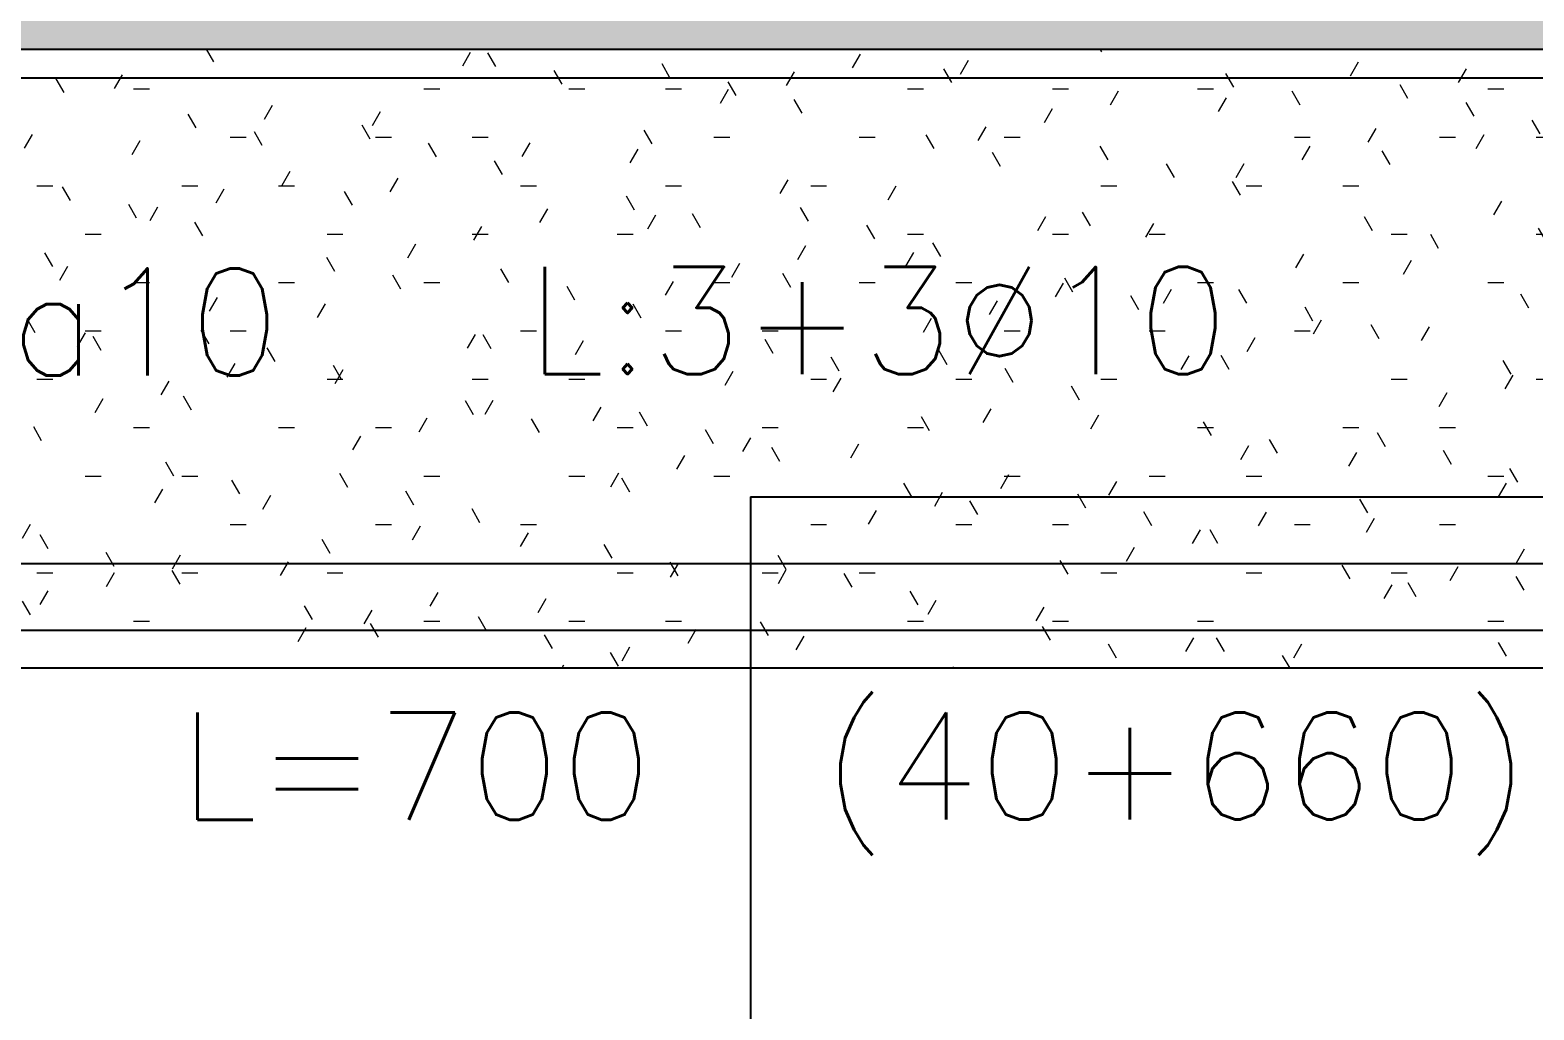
# Model space of a CAD drawing. Extents: x -9133 to 18268, y -11863 to 17290.
# Drawn here: x 651.6 to 809.5, y 3436.6 to 3539.5 of the extents above; entities that cross this region are included whole.
import ezdxf
from ezdxf.enums import TextEntityAlignment as Align

# ---------------------------------------------------------------- set-up
doc = ezdxf.new("R2010")
doc.units = 0
doc.header["$LTSCALE"] = 30
doc.header["$MEASUREMENT"] = 0
doc.linetypes.add('EJEG$0$RLE-PROYECCION', pattern=[0.71438, 0.47625, -0.23813])
doc.layers.get('0').update_dxf_attribs({"linetype": 'CONTINUOUS'})
doc.layers.add('EJEG$0$RLA-ACHURADO', color=30, linetype='EJEG$0$RLE-PROYECCION', lineweight=15, transparency=0.7)
doc.layers.add('EJEG$0$RLA-CONTORNO', color=30, linetype='CONTINUOUS', lineweight=25)
doc.layers.add('EJEG$0$RLA-FE', color=7, linetype='CONTINUOUS')
doc.layers.add('EJEG$0$RLA-TEXTOS-FE', color=9, linetype='CONTINUOUS')
doc.styles.add('EJEG$0$RomanS', font='romans.shx', dxfattribs={"height": 11.25})
pattern_1 = [(0, (-424.688, -2039.478), (20.32, 5.08), [1.676, -13.564, 1.676, -13.564, -81.28]), (0, (-424.688, -2039.478), (20.32, 5.08), [-30.48, 1.676, -28.804, 1.676, -13.564, -35.56]), (0, (-424.688, -2039.478), (20.32, 5.08), [-76.2, 1.676, -8.484, 1.676, -23.724]), (120, (-417.068, -2036.938), (-14.559409, 15.057636), [1.676, -13.564, 1.676, -13.564, -81.28]), (120, (-417.068, -2036.938), (-14.559409, 15.057636), [-30.48, 1.676, -28.804, 1.676, -13.564, -35.56]), (120, (-417.068, -2036.938), (-14.559409, 15.057636), [-76.2, 1.676, -8.484, 1.676, -23.724]), (240, (-414.528, -2026.778), (-5.760591, -20.137636), [1.676, -13.564, 1.676, -13.564, -81.28]), (240, (-414.528, -2026.778), (-5.760591, -20.137636), [-30.48, 1.676, -28.804, 1.676, -13.564, -35.56]), (240, (-414.528, -2026.778), (-5.760591, -20.137636), [-76.2, 1.676, -8.484, 1.676, -23.724])]

# ---------------------------------------------------------------- blocks, each defined once
blk = doc.blocks.new('*U166')
at = {"layer": 'EJEG$0$RLA-FE'}
blk.add_line((0, 0), (628.21, 0), dxfattribs=at)
at = {"layer": 'EJEG$0$RLA-FE', "color": 3, "style": 'EJEG$0$RomanS', "flags": 8}
for tag, p in [('F=', (117.17, 66.32)), ('NUM', (131.58, 66.32))]:
    blk.add_attdef(tag, text='', height=11.25, dxfattribs=at).set_placement(p, align=Align.RIGHT)
at = {"layer": 'EJEG$0$RLA-FE', "color": 3, "style": 'EJEG$0$RomanS'}
for tag, p, flags in [('PHI', (135.47, 66.54), 14), ('DIAM', (145.33, 66.32), 12), ('MINUS', (167.35, 66.32), 13), ('MARK', (180.74, 66.32), 13), ('TEXTO_FE1', (184.04, 66.32), 8), ('TEXTO_FE2', (251.56, 66.34), 8), ('TIPO', (353.8, -75.78), 13), ('NVECES', (339.93, -94.72), 13), ('NUMFE', (343.86, -114.48), 13), ('CAPA', (352.06, -133.6), 13), ('DESPLAZA', (278.34, -151.59), 13), ('ESPACIO', (284.39, -169.95), 13), ('CANT', (298.23, -188.75), 13)]:
    blk.add_attdef(tag, p, '', height=11.25, dxfattribs=dict(at, flags=flags))
blk = doc.blocks.new('*U134')
at = {"layer": 'EJEG$0$RLA-FE'}
blk.add_line((0, 0), (578.21, 0), dxfattribs=at)
at = {"layer": 'EJEG$0$RLA-FE', "color": 3, "style": 'EJEG$0$RomanS', "flags": 8}
for tag, p in [('F=', (113.97, -19.89)), ('NUM', (128.38, -19.89))]:
    blk.add_attdef(tag, text='', height=11.25, dxfattribs=at).set_placement(p, align=Align.RIGHT)
at = {"layer": 'EJEG$0$RLA-FE', "color": 3, "style": 'EJEG$0$RomanS'}
for tag, p, flags in [('PHI', (132.28, -19.68), 12), ('DIAM', (142.13, -19.89), 12), ('MINUS', (164.15, -19.89), 13), ('MARK', (177.54, -19.89), 13), ('TEXTO_FE1', (180.84, -19.89), 8), ('TEXTO_FE2', (248.36, -19.88), 8), ('TIPO', (328.8, -57.92), 13), ('NVECES', (314.93, -76.86), 13), ('NUMFE', (318.86, -96.62), 13), ('CAPA', (327.06, -115.74), 13), ('DESPLAZA', (277.18, -134.17), 13), ('ESPACIO', (283.22, -152.53), 13), ('CANT', (297.06, -171.33), 13)]:
    blk.add_attdef(tag, p, '', height=11.25, dxfattribs=dict(at, flags=flags))
blk = doc.blocks.new('*U135')
at = {"layer": 'EJEG$0$RLA-FE'}
blk.add_line((0, 0), (1028.21, 0), dxfattribs=at)
at = {"layer": 'EJEG$0$RLA-FE', "color": 3, "style": 'EJEG$0$RomanS', "flags": 8}
for tag, p in [('F=', (520.41, -47.89)), ('NUM', (534.82, -47.89))]:
    blk.add_attdef(tag, text='', height=11.25, dxfattribs=at).set_placement(p, align=Align.RIGHT)
at = {"layer": 'EJEG$0$RLA-FE', "color": 3, "style": 'EJEG$0$RomanS'}
for tag, p, flags in [('PHI', (538.72, -47.68), 12), ('DIAM', (548.57, -47.89), 12), ('MINUS', (570.59, -47.89), 13), ('MARK', (583.98, -47.89), 13), ('TEXTO_FE1', (587.28, -47.89), 8), ('TEXTO_FE2', (654.81, -47.88), 8), ('TIPO', (553.8, -57.92), 13), ('NVECES', (539.93, -76.86), 13), ('NUMFE', (543.86, -96.62), 13), ('CAPA', (552.06, -115.74), 13), ('DESPLAZA', (277.18, -134.17), 13), ('ESPACIO', (283.22, -152.53), 13), ('CANT', (297.06, -171.33), 13)]:
    blk.add_attdef(tag, p, '', height=11.25, dxfattribs=dict(at, flags=flags))
blk = doc.blocks.new('*U136')
at = {"layer": 'EJEG$0$RLA-FE'}
for q in [(0, 0), (368.21, 0)]:
    blk.add_line((0, 0), q, dxfattribs=at)
at = {"layer": 'EJEG$0$RLA-FE', "color": 3, "style": 'EJEG$0$RomanS'}
for tag, p, flags in [('NUMFE', (213.86, 244.79), 13), ('NVECES', (209.93, 225.02), 13), ('TIPO', (223.8, 206.09), 13), ('DIAM', (288.26, 75.23), 12), ('MINUS', (310.28, 75.23), 13), ('MARK', (323.67, 75.23), 13), ('TEXTO_FE1', (326.97, 75.23), 8), ('TEXTO_FE2', (394.49, 75.22), 8), ('PHI', (278.41, 64.4), 14), ('CAPA', (222.06, -133.6), 13), ('DESPLAZA', (278.34, -151.59), 13), ('ESPACIO', (284.39, -169.95), 13), ('CANT', (298.23, -188.75), 13)]:
    blk.add_attdef(tag, p, '', height=11.25, dxfattribs=dict(at, flags=flags))
at = {"layer": 'EJEG$0$RLA-FE', "color": 3, "style": 'EJEG$0$RomanS', "flags": 8}
for tag, p in [('F=', (260.1, 75.23)), ('NUM', (274.51, 75.23))]:
    blk.add_attdef(tag, text='', height=11.25, dxfattribs=at).set_placement(p, align=Align.RIGHT)
blk = doc.blocks.new('EJEG')
at = {"layer": 'EJEG$0$RLA-ACHURADO'}
h = blk.add_hatch(dxfattribs=at)
h.set_pattern_fill('SAND - DENSE', color=256, style=0, pattern_type=2)
h.set_pattern_definition(pattern_1)
h.paths.add_polyline_path([(525.18, 1168), (525.18, 1183), (-1646.82, 1183), (-1646.82, 1168), (-173.89, 1168)], flags=0)
h = blk.add_hatch(dxfattribs=at)
h.set_pattern_fill('SAND - DENSE', color=256, style=0, pattern_type=2)
h.set_pattern_definition(pattern_1)
h.paths.add_polyline_path([(-1330.39, 1103), (-1239.82, 1103), (-1239.82, 1168), (-1586.82, 1168), (-1586.82, 1103), (-1435.52, 1103)], flags=0)
at = {"layer": 'EJEG$0$RLA-CONTORNO'}
for p, q in [((-1586.82, 1168), (-1234.8, 1168)), ((-1239.82, 1103), (-1586.82, 1103))]:
    blk.add_line(p, q, dxfattribs=at)
at = {"layer": 'EJEG$0$RLA-FE', "color": 1}
blk.add_line((-1403.46, 1121), (-1403.46, 998), dxfattribs=at)
at = {"layer": 'EJEG$0$RLA-FE'}
for name, p in [('*U166', (-1644.32, 1165)), ('*U135', (-1644.32, 1114))]:
    blk.add_blockref(name, p, dxfattribs=at)
ref = blk.add_blockref('*U134', (-1644.32, 1107), dxfattribs=at)
ref.add_attrib('TEXTO_FE1', 'L=700', (-1463.47, 1087.11), dxfattribs={"color": 3, "height": 11.25, "style": 'EJEG$0$RomanS'})
ref.add_attrib('TEXTO_FE2', '(40+660)', (-1395.95, 1087.12), dxfattribs={"color": 3, "height": 11.25, "style": 'EJEG$0$RomanS'})
at = {"layer": 'EJEG$0$RLA-FE', "xscale": -1, "rotation": 180}
blk.add_blockref('*U136', (-1403.46, 1121), dxfattribs=at)
at = {"layer": 'EJEG$0$RLA-TEXTOS-FE', "color": 9, "style": 'EJEG$0$RomanS'}
for s, p in [('L:3+3%%C10', (-1390.11, 1133.88)), ('ED%%C10a10', (-1491.16, 1133.73))]:
    blk.add_text(s, height=11.25, dxfattribs=at).set_placement(p, align=Align.CENTER)

msp = doc.modelspace()

# ---------------------------------------------------------------- block references
msp.add_blockref('EJEG', (2130.72, 2369.47))

doc.saveas('drawing.dxf')
